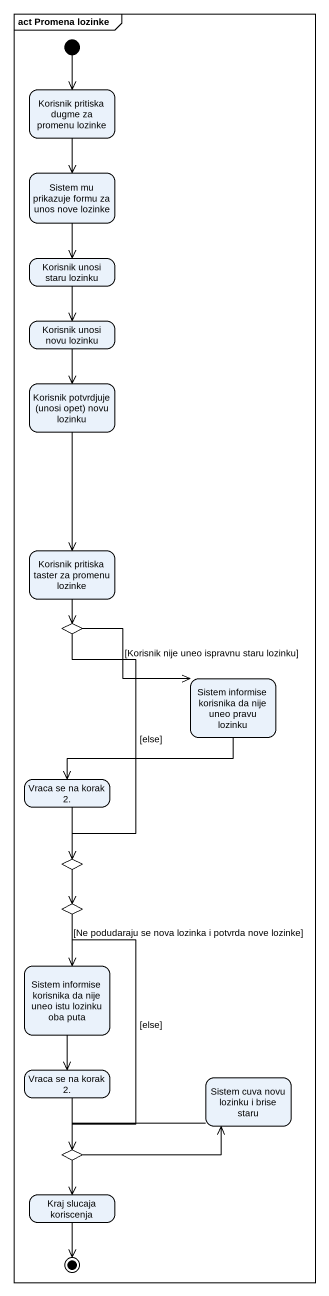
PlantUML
@startuml
mainframe act Promena lozinke
hide empty description
state "Korisnik pritiska dugme za promenu lozinke" as Korisnik_pritiska_dugme_za
state "Sistem mu prikazuje formu za unos nove lozinke" as Sistem_mu_prikazuje_formu
state "Korisnik unosi staru lozinku" as Korisnik_unosi_staru_lozinku
state "Korisnik unosi novu lozinku" as Korisnik_unosi_novu_lozinku
state "Korisnik potvrdjuje (unosi opet) novu lozinku" as Korisnik_potvrdjuje_unosi
state "Korisnik pritiska taster za promenu lozinke" as Korisnik_pritiska_taster_za
state choice1 <<choice>>
state "Sistem informise korisnika da nije uneo pravu lozinku" as Sistem_informise_korisnika
state "Vraca se na korak 2." as Vraca_se_na_korak_2
state choice2 <<choice>>
state choice3 <<choice>>
state "Sistem informise korisnika da nije uneo istu lozinku oba puta" as Sistem_informise_korisnika_2
state "Vraca se na korak 2." as Vraca_se_na_korak_2_2
state "Sistem cuva novu lozinku i brise staru" as Sistem_cuva_novu_lozinku_i
state choice4 <<choice>>
state "Kraj slucaja koriscenja" as Kraj_slucaja_koriscenja
[*] --> Korisnik_pritiska_dugme_za
Korisnik_pritiska_dugme_za --> Sistem_mu_prikazuje_formu
Sistem_mu_prikazuje_formu --> Korisnik_unosi_staru_lozinku
Korisnik_unosi_staru_lozinku --> Korisnik_unosi_novu_lozinku
Korisnik_unosi_novu_lozinku --> Korisnik_potvrdjuje_unosi
Korisnik_potvrdjuje_unosi --> Korisnik_pritiska_taster_za
Korisnik_pritiska_taster_za --> choice1
choice1 -right-> Sistem_informise_korisnika : [Korisnik nije uneo ispravnu staru lozinku]
choice1 --> choice2 : [else]
Sistem_informise_korisnika -left-> Vraca_se_na_korak_2
Vraca_se_na_korak_2 --> choice2
choice2 --> choice3
choice3 --> Sistem_informise_korisnika_2 : [Ne podudaraju se nova lozinka i potvrda nove lozinke]
choice3 --> choice4 : [else]
Sistem_informise_korisnika_2 --> Vraca_se_na_korak_2_2
Vraca_se_na_korak_2_2 --> choice4
Sistem_cuva_novu_lozinku_i --> Kraj_slucaja_koriscenja
choice4 -right-> Sistem_cuva_novu_lozinku_i
Kraj_slucaja_koriscenja --> [*]
@enduml
